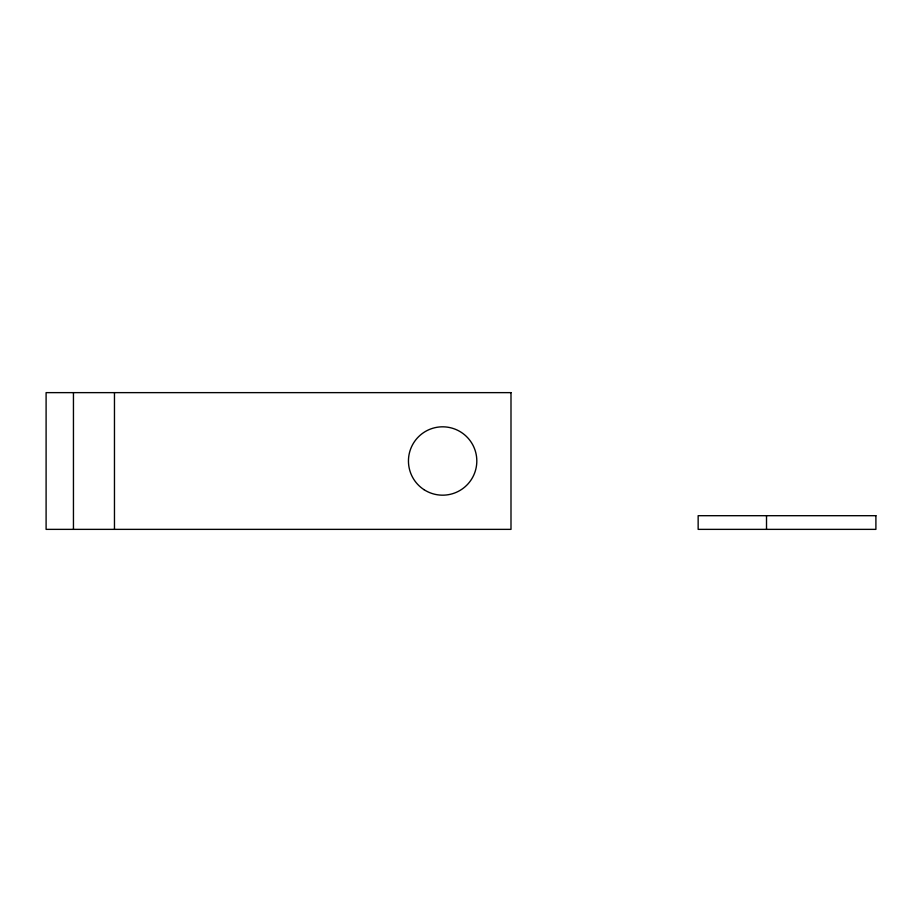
<?xml version="1.0" encoding="UTF-8"?>
<svg xmlns="http://www.w3.org/2000/svg" width="922" height="922" viewBox="0 0 922 922"><rect width="100%" height="100%" fill="white"/><g stroke="black" fill="none" stroke-linecap="round" stroke-linejoin="round"><path stroke-width="1.38" d="M766.516 515.698L766.516 529.366M114.466 392.634L114.466 529.366M73.449 392.634L73.449 529.366M510.995 392.634L46.1 392.634L46.1 529.366L510.995 529.366L510.995 392.634M875.9 515.698L698.15 515.698L698.15 529.366L875.9 529.366L875.9 515.698M423.993 489.651A34.183 34.183 0 0 0 476.766 462.821A34.183 34.183 0 0 0 427.14 430.528A34.183 34.183 0 0 0 423.993 489.651"/></g></svg>
